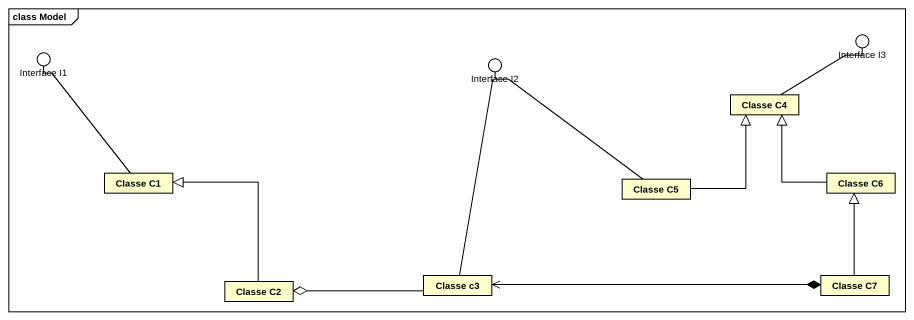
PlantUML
@startuml
mainframe class Model
allowmixing
hide circle
hide empty members
() "Interface I3" as Interface_I3
() "Interface I1" as Interface_I1
() "Interface I2" as Interface_I2
class "Classe C4" as Classe_C4
class "Classe C1" as Classe_C1
class "Classe C5" as Classe_C5
class "Classe C6" as Classe_C6
class "Classe C2" as Classe_C2
class "Classe c3" as Classe_c3
class "Classe C7" as Classe_C7
Classe_C4 -up- Interface_I3
Classe_C1 -up- Interface_I1
Classe_C5 -up- Interface_I2
Classe_C5 -up-|> Classe_C4
Classe_C6 -up-|> Classe_C4
Classe_C2 -up-|> Classe_C1
Classe_C2 o-right- Classe_c3
Classe_c3 -up- Interface_I2
Classe_C7 -up-|> Classe_C6
Classe_C7 *-left-> Classe_c3
@enduml
